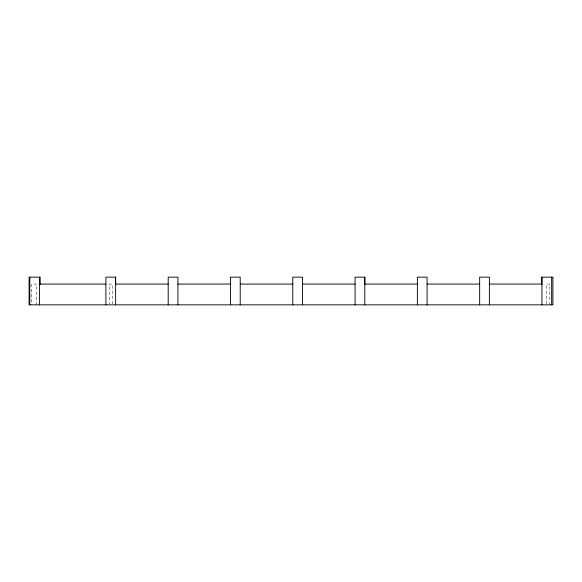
<?xml version="1.0" encoding="UTF-8"?>
<svg xmlns="http://www.w3.org/2000/svg" width="582" height="582" viewBox="0 0 582 582"><rect width="100%" height="100%" fill="white"/><g stroke="black" fill="none" stroke-linecap="round" stroke-linejoin="round"><path stroke-width="0.44" stroke-dasharray="2.91 2.18" d="M549.815 304.844L549.815 284.081L546.767 284.081L546.767 304.844M112.195 303.942L112.195 284.081L109.343 284.081L109.343 303.942M36.411 304.844L36.411 284.081L31.632 284.081L31.632 304.844"/><path stroke-width="0.87" d="M39.496 284.081L105.909 284.081M115.636 284.081L168.198 284.081M177.925 284.081L230.494 284.081M240.213 284.081L292.782 284.081M302.509 284.081L355.071 284.081M364.798 284.081L417.367 284.081M427.086 284.081L479.655 284.081M489.382 284.081L541.944 284.081M551.656 277.156L551.656 304.844M541.944 277.156L541.944 304.844M541.827 284.3L541.827 277.156L552.9 277.156L552.9 304.844L29.1 304.844L29.1 277.156L40.173 277.156L40.173 284.3M489.382 304.844L489.382 277.156L479.655 277.156L479.655 304.844M427.086 304.844L427.086 277.156L417.367 277.156L417.367 304.844M364.798 304.844L364.798 277.156L355.071 277.156L355.071 304.844M364.783 277.156L364.783 284.3M302.509 304.844L302.509 277.156L292.782 277.156L292.782 304.844M240.213 304.844L240.213 277.156L230.494 277.156L230.494 304.844M177.925 304.844L177.925 277.156L168.198 277.156L168.198 304.844M115.636 304.844L115.636 277.156L105.909 277.156L105.909 304.844M115.614 277.156L115.614 284.3M39.496 277.156L39.496 304.844M29.791 277.156L29.791 304.844"/></g></svg>
